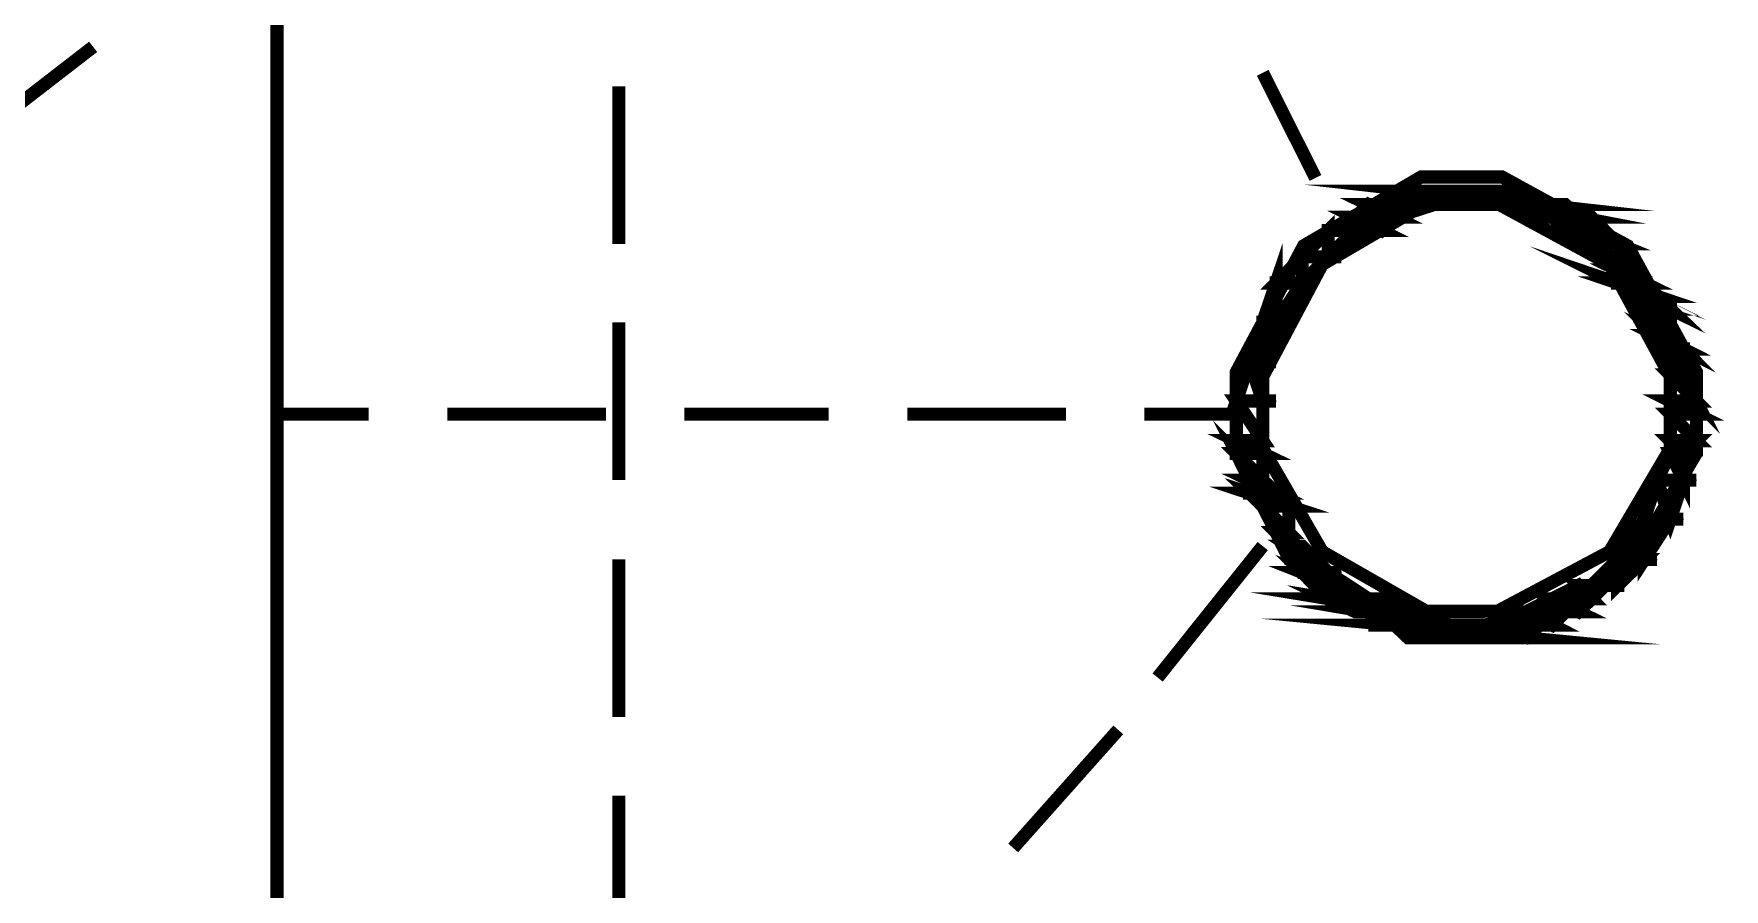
# Model space of a CAD drawing. Extents: x 219 to 1226, y 175 to 465.
# Drawn here: x 951.75 to 957.2, y 298.15 to 300.91 of the extents above; entities that cross this region are included whole.
import ezdxf

# ---------------------------------------------------------------- set-up
doc = ezdxf.new("R2010")
doc.units = 0
doc.header["$MEASUREMENT"] = 0
doc.layers.add('C00-00-00-BLACK', color=7, linetype='Continuous')
doc.layers.add('CFF-00-00', color=1, linetype='Continuous')

msp = doc.modelspace()

# ---------------------------------------------------------------- linework, layer by layer
at = {"layer": 'C00-00-00-BLACK', "const_width": 0.0423}
for points in [[(952.5354, 292.7682), (952.5354, 310.9102)], [(953.6384, 300.2282), (953.6384, 300.7372)], [(953.6384, 299.4662), (953.6384, 299.9752)], [(953.6384, 298.7022), (953.6384, 299.2102)], [(953.6384, 297.8562), (953.6384, 298.4482)]]:
    msp.add_lwpolyline(points, dxfattribs=at)
for points in [[(957.1144, 299.6792), (957.1144, 299.8152), (956.8924, 300.2222), (956.4874, 300.4442), (956.3534, 300.4442), (956.2264, 300.4442), (955.8474, 300.2222), (955.6304, 299.8152), (955.6304, 299.6792), (955.6304, 299.5532), (955.8474, 299.1772), (956.2264, 298.9592), (956.3534, 298.9592), (956.4874, 298.9592), (956.8924, 299.1772), (957.1144, 299.5532), (957.1144, 299.6792)], [(956.5214, 300.3982), (956.2254, 300.3982), (956.6074, 300.3552), (956.5214, 300.3982)], [(956.2254, 300.3982), (956.6074, 300.3552), (956.1414, 300.3552), (956.2254, 300.3982)], [(956.2684, 300.3982), (956.5214, 300.3982), (956.2254, 300.3982), (956.2684, 300.3982)], [(956.3534, 300.3982), (956.4804, 300.3982), (956.2684, 300.3982), (956.3534, 300.3982)], [(956.4804, 300.3982), (956.2684, 300.3982), (956.5214, 300.3982), (956.4804, 300.3982)], [(957.0304, 299.6792), (957.0304, 299.8002), (956.8344, 300.1622), (956.4734, 300.3582), (956.3534, 300.3582), (956.2424, 300.3582), (955.9074, 300.1622), (955.7154, 299.8002), (955.7154, 299.6792), (955.7154, 299.5682), (955.9074, 299.2352), (956.2424, 299.0432), (956.3534, 299.0432), (956.4734, 299.0432), (956.8344, 299.2352), (957.0304, 299.5682), (957.0304, 299.6792)], [(956.0564, 300.3552), (956.1414, 300.3142), (956.0144, 300.3142), (956.0564, 300.3552)], [(956.2684, 300.3552), (956.0564, 300.3552), (956.1414, 300.3142), (956.2684, 300.3552)], [(956.0984, 300.3552), (956.2684, 300.3552), (956.0564, 300.3552), (956.0984, 300.3552)], [(956.1414, 300.3552), (956.6494, 300.3552), (956.0984, 300.3552), (956.1414, 300.3552)], [(956.0984, 300.3552), (956.6494, 300.3552), (956.6914, 300.3552), (956.0984, 300.3552)], [(956.6494, 300.3552), (956.6914, 300.3552), (956.0984, 300.3552), (956.6494, 300.3552)], [(956.3954, 300.3552), (956.0984, 300.3552), (956.2684, 300.3552), (956.3954, 300.3552)], [(956.6074, 300.3552), (956.1414, 300.3552), (956.6494, 300.3552), (956.6074, 300.3552)], [(956.6914, 300.3552), (956.5214, 300.3552), (956.7344, 300.3142), (956.6914, 300.3552)], [(956.5214, 300.3552), (956.7344, 300.3142), (956.6074, 300.3142), (956.5214, 300.3552)], [(956.6494, 300.3552), (956.3954, 300.3552), (956.6914, 300.3552), (956.6494, 300.3552)], [(956.3954, 300.3552), (956.6914, 300.3552), (956.4804, 300.3552), (956.3954, 300.3552)], [(956.6914, 300.3552), (956.4804, 300.3552), (956.6914, 300.3552)], [(956.4804, 300.3552), (956.6914, 300.3552), (956.5214, 300.3552), (956.4804, 300.3552)], [(956.6494, 300.3142), (956.8604, 300.2282), (956.7344, 300.2282), (956.6494, 300.3142)], [(956.7764, 300.2282), (956.9034, 300.1442), (956.8604, 300.1442), (956.7764, 300.2282)], [(955.9264, 300.2712), (955.9264, 300.1862), (955.8424, 300.1862), (955.9264, 300.2712)], [(956.0124, 300.3142), (956.0984, 300.2712), (955.9694, 300.2712), (956.0124, 300.3142)], [(956.1414, 300.3142), (956.0124, 300.3142), (956.0984, 300.2712), (956.1414, 300.3142)], [(956.7764, 300.3142), (956.6494, 300.3142), (956.8604, 300.2282), (956.7764, 300.3142)], [(956.7344, 300.3142), (956.6074, 300.3142), (956.7764, 300.3142), (956.7344, 300.3142)], [(956.6074, 300.3142), (956.7764, 300.3142), (956.6494, 300.3142), (956.6074, 300.3142)], [(955.9694, 300.2712), (956.0124, 300.2712), (955.9264, 300.2712), (955.9694, 300.2712)], [(956.0124, 300.2712), (955.9264, 300.2712), (955.9264, 300.1862), (956.0124, 300.2712)], [(956.0984, 300.2712), (955.9694, 300.2712), (956.0124, 300.2712), (956.0984, 300.2712)], [(955.7584, 300.1022), (955.7584, 299.9752), (955.7154, 299.9752), (955.7584, 300.1022)], [(955.8424, 300.1862), (955.8424, 300.1022), (955.7584, 300.1022), (955.8424, 300.1862)], [(955.8424, 300.1862), (955.9264, 300.1862), (955.9694, 300.1862), (955.8424, 300.1862)], [(955.9264, 300.1862), (955.9694, 300.1862), (955.8424, 300.1862), (955.9264, 300.1862)], [(955.9264, 300.1862), (955.8424, 300.1862), (955.8424, 300.1022), (955.9264, 300.1862)], [(956.8604, 300.1022), (956.9874, 300.0592), (956.9464, 300.0592), (956.8604, 300.1022)], [(956.8604, 300.2282), (956.7764, 300.2282), (956.9034, 300.1442), (956.8604, 300.2282)], [(956.8604, 300.2282), (956.7344, 300.2282), (956.8604, 300.2282)], [(956.7344, 300.2282), (956.8604, 300.2282), (956.7764, 300.2282), (956.7344, 300.2282)], [(956.9034, 300.1442), (956.8604, 300.1442), (956.9464, 300.1022), (956.9034, 300.1442)], [(956.8604, 300.1442), (956.9464, 300.1022), (956.8604, 300.1022), (956.8604, 300.1442)], [(955.7154, 299.9752), (955.7154, 299.8482), (955.6724, 299.8482), (955.7154, 299.9752)], [(955.7584, 300.1022), (955.8424, 300.1022), (955.8854, 300.1022), (955.7584, 300.1022)], [(955.8424, 300.1022), (955.8854, 300.1022), (955.7584, 300.1022), (955.8424, 300.1022)], [(955.8424, 300.1022), (955.7584, 300.1022), (955.7584, 299.9752), (955.8424, 300.1022)], [(956.9464, 300.1022), (956.8604, 300.1022), (956.9874, 300.0592), (956.9464, 300.1022)], [(956.9874, 300.0592), (956.9464, 300.0592), (957.0304, 300.0182), (956.9874, 300.0592)], [(956.9464, 300.0182), (957.0304, 299.9322), (956.9874, 299.9322), (956.9464, 300.0182)], [(956.9464, 300.0592), (957.0304, 300.0182), (956.9464, 300.0182), (956.9464, 300.0592)], [(957.0304, 300.0182), (956.9464, 300.0182), (957.0304, 299.9322), (957.0304, 300.0182)], [(955.7154, 299.9752), (955.7584, 299.9752), (955.7994, 299.9752), (955.7154, 299.9752)], [(955.7584, 299.9752), (955.7994, 299.9752), (955.7154, 299.9752), (955.7584, 299.9752)], [(955.7584, 299.9752), (955.7154, 299.9752), (955.7154, 299.8482), (955.7584, 299.9752)], [(956.9874, 299.9322), (957.0724, 299.8892), (957.0304, 299.8892), (956.9874, 299.9322)], [(957.0304, 299.8892), (957.0724, 299.8052), (957.0304, 299.8052), (957.0304, 299.8892)], [(957.0304, 299.9322), (956.9874, 299.9322), (957.0724, 299.8892), (957.0304, 299.9322)], [(955.6724, 299.8482), (955.7154, 299.7212), (955.6304, 299.7212), (955.6724, 299.8482)], [(957.0724, 299.8892), (957.0304, 299.8892), (957.0724, 299.8052), (957.0724, 299.8892)], [(955.7154, 299.8482), (955.6724, 299.8482), (955.7154, 299.7212), (955.7154, 299.8482)], [(955.6724, 299.8482), (955.7154, 299.8482), (955.7584, 299.8482), (955.6724, 299.8482)], [(955.7154, 299.8482), (955.7584, 299.8482), (955.6724, 299.8482), (955.7154, 299.8482)], [(957.0724, 299.8052), (957.0304, 299.8052), (957.1144, 299.7212), (957.0724, 299.8052)], [(957.0304, 299.8052), (957.1144, 299.7212), (957.0304, 299.7212), (957.0304, 299.8052)], [(955.6304, 299.7212), (955.7154, 299.5932), (955.6304, 299.5932), (955.6304, 299.7212)], [(955.7154, 299.7212), (955.6304, 299.7212), (955.7154, 299.5932), (955.7154, 299.7212)], [(955.6304, 299.7212), (955.7154, 299.7212), (955.7584, 299.7212), (955.6304, 299.7212)], [(955.7154, 299.7212), (955.7584, 299.7212), (955.6304, 299.7212), (955.7154, 299.7212)], [(957.1144, 299.7212), (957.0304, 299.7212), (957.1144, 299.6792), (957.1144, 299.7212)], [(957.0304, 299.7212), (957.1144, 299.6792), (957.0304, 299.6792), (957.0304, 299.7212)], [(957.0304, 299.6792), (957.1144, 299.5932), (957.0304, 299.5932), (957.0304, 299.6792)], [(955.6304, 299.5522), (955.7154, 299.4662), (955.6724, 299.4662), (955.6304, 299.5522)], [(957.1144, 299.6792), (957.0304, 299.6792), (957.1144, 299.5932), (957.1144, 299.6792)], [(955.7154, 299.5932), (955.6304, 299.5932), (955.7154, 299.5522), (955.7154, 299.5932)], [(955.6304, 299.5932), (955.7154, 299.5522), (955.6304, 299.5522), (955.6304, 299.5932)], [(957.0304, 299.5522), (957.0724, 299.4662), (956.9874, 299.4662), (957.0304, 299.5522)], [(957.1144, 299.5932), (957.0304, 299.5932), (957.0724, 299.5522), (957.1144, 299.5932)], [(957.0304, 299.5932), (957.0724, 299.5522), (957.0304, 299.5522), (957.0304, 299.5932)], [(955.7154, 299.5522), (955.6304, 299.5522), (955.7154, 299.4662), (955.7154, 299.5522)], [(957.0724, 299.5522), (957.0304, 299.5522), (957.0724, 299.4662), (957.0724, 299.5522)], [(955.7154, 299.4662), (955.6724, 299.4662), (955.7584, 299.4242), (955.7154, 299.4662)], [(955.7154, 299.3822), (955.7994, 299.2972), (955.7584, 299.2972), (955.7154, 299.3822)], [(955.6724, 299.4662), (955.7584, 299.4242), (955.6724, 299.4242), (955.6724, 299.4662)], [(956.9874, 299.4662), (957.0304, 299.3402), (956.9464, 299.3402), (956.9874, 299.4662)], [(955.7584, 299.4242), (955.6724, 299.4242), (955.7994, 299.3822), (955.7584, 299.4242)], [(955.6724, 299.4242), (955.7994, 299.3822), (955.7154, 299.3822), (955.6724, 299.4242)], [(957.0724, 299.4662), (956.9874, 299.4662), (957.0304, 299.3402), (957.0724, 299.4662)], [(956.9874, 299.4662), (957.0724, 299.4662), (957.1144, 299.4662), (956.9874, 299.4662)], [(957.0724, 299.4662), (957.1144, 299.4662), (956.9874, 299.4662), (957.0724, 299.4662)], [(955.7994, 299.3822), (955.7154, 299.3822), (955.7994, 299.2972), (955.7994, 299.3822)], [(955.7584, 299.2972), (955.8424, 299.2132), (955.7994, 299.2132), (955.7584, 299.2972)], [(956.9464, 299.3402), (956.9464, 299.2102), (956.8604, 299.2102), (956.9464, 299.3402)], [(956.9464, 299.3402), (957.0304, 299.3402), (957.0724, 299.3402), (956.9464, 299.3402)], [(957.0304, 299.3402), (957.0724, 299.3402), (956.9464, 299.3402), (957.0304, 299.3402)], [(957.0304, 299.3402), (956.9464, 299.3402), (956.9464, 299.2102), (957.0304, 299.3402)], [(955.7994, 299.2972), (955.7584, 299.2972), (955.8424, 299.2132), (955.7994, 299.2972)], [(955.8424, 299.2532), (955.7994, 299.2532), (955.9264, 299.1682), (955.8424, 299.2532)], [(955.7994, 299.2532), (955.9264, 299.1682), (955.8424, 299.1682), (955.7994, 299.2532)], [(955.8424, 299.1682), (956.0564, 299.0832), (955.9264, 299.0832), (955.8424, 299.1682)], [(956.8604, 299.2102), (956.8604, 299.1262), (956.7764, 299.1262), (956.8604, 299.2102)], [(956.8604, 299.2102), (956.9464, 299.2102), (956.9874, 299.2102), (956.8604, 299.2102)], [(956.9464, 299.2102), (956.9874, 299.2102), (956.8604, 299.2102), (956.9464, 299.2102)], [(956.9464, 299.2102), (956.8604, 299.2102), (956.8604, 299.1262), (956.9464, 299.2102)], [(955.9264, 299.1682), (955.8424, 299.1682), (956.0564, 299.0832), (955.9264, 299.1682)], [(955.8424, 299.1682), (955.9264, 299.1682), (955.9694, 299.1682), (955.8424, 299.1682)], [(955.9264, 299.1682), (955.9694, 299.1682), (955.8424, 299.1682), (955.9264, 299.1682)], [(956.0564, 299.0832), (955.9294, 299.0832), (956.1844, 299.0412), (956.0564, 299.0832)], [(955.9294, 299.0832), (956.1844, 299.0412), (956.0144, 299.0412), (955.9294, 299.0832)], [(956.6494, 299.0832), (956.7344, 299.0412), (956.5644, 299.0412), (956.6494, 299.0832)], [(956.7344, 299.1262), (956.7764, 299.0832), (956.6494, 299.0832), (956.7344, 299.1262)], [(956.8184, 299.1262), (956.7344, 299.1262), (956.7764, 299.0832), (956.8184, 299.1262)], [(956.7764, 299.1262), (956.8184, 299.1262), (956.7344, 299.1262), (956.7764, 299.1262)], [(956.8604, 299.1262), (956.7764, 299.1262), (956.8184, 299.1262), (956.8604, 299.1262)], [(956.2684, 299.0412), (956.0544, 299.0412), (956.3104, 298.9982), (956.2684, 299.0412)], [(955.9264, 299.0832), (956.0954, 299.0832), (956.1384, 299.0832), (955.9264, 299.0832)], [(956.0954, 299.0832), (956.1384, 299.0832), (955.9264, 299.0832), (956.0954, 299.0832)], [(956.1844, 299.0412), (956.0144, 299.0412), (956.2684, 299.0412), (956.1844, 299.0412)], [(956.0144, 299.0412), (956.2684, 299.0412), (956.0564, 299.0412), (956.0144, 299.0412)], [(956.0544, 299.0412), (956.3104, 298.9982), (956.0954, 298.9982), (956.0544, 299.0412)], [(956.5644, 299.0412), (956.6494, 298.9982), (956.4374, 298.9982), (956.5644, 299.0412)], [(956.6914, 299.0412), (956.5644, 299.0412), (956.6494, 298.9982), (956.6914, 299.0412)], [(956.6914, 299.0412), (956.7344, 299.0412), (956.5644, 299.0412), (956.6914, 299.0412)], [(956.6914, 299.0412), (956.5644, 299.0412), (956.7344, 299.0412), (956.6914, 299.0412)], [(956.7764, 299.0832), (956.6494, 299.0832), (956.7344, 299.0412), (956.7764, 299.0832)], [(956.6074, 298.9982), (956.1414, 298.9982), (956.5644, 298.9572), (956.6074, 298.9982)], [(956.3104, 298.9982), (956.0564, 298.9982), (956.4374, 298.9982), (956.3104, 298.9982)], [(956.0564, 298.9982), (956.4374, 298.9982), (956.0984, 298.9982), (956.0564, 298.9982)], [(956.6494, 298.9982), (956.0984, 298.9982), (956.6074, 298.9982), (956.6494, 298.9982)], [(956.0984, 298.9982), (956.6074, 298.9982), (956.1414, 298.9982), (956.0984, 298.9982)], [(956.1414, 298.9982), (956.5644, 298.9572), (956.1844, 298.9572), (956.1414, 298.9982)], [(956.4374, 298.9572), (956.3104, 298.9572), (956.1844, 298.9572), (956.4374, 298.9572)], [(956.1844, 298.9572), (956.5644, 298.9572), (956.4374, 298.9572), (956.1844, 298.9572)], [(956.4374, 298.9572), (956.4804, 298.9572), (956.3104, 298.9572), (956.4374, 298.9572)]]:
    msp.add_lwpolyline(points, close=True, dxfattribs=at)
at = {"layer": 'C00-00-00-BLACK'}
for points in [[(956.2254, 300.3982), (956.6074, 300.3552), (956.1414, 300.3552), (956.2254, 300.3982)], [(956.2684, 300.3982), (956.5214, 300.3982), (956.2254, 300.3982), (956.2684, 300.3982)], [(956.5214, 300.3982), (956.2254, 300.3982), (956.6074, 300.3552), (956.5214, 300.3982)], [(956.3534, 300.3982), (956.4804, 300.3982), (956.2684, 300.3982), (956.3534, 300.3982)], [(956.4804, 300.3982), (956.2684, 300.3982), (956.5214, 300.3982), (956.4804, 300.3982)], [(956.0124, 300.3142), (956.0984, 300.2712), (955.9694, 300.2712), (956.0124, 300.3142)], [(956.1414, 300.3142), (956.0124, 300.3142), (956.0984, 300.2712), (956.1414, 300.3142)], [(956.0564, 300.3552), (956.1414, 300.3142), (956.0144, 300.3142), (956.0564, 300.3552)], [(956.0984, 300.3552), (956.2684, 300.3552), (956.0564, 300.3552), (956.0984, 300.3552)], [(956.2684, 300.3552), (956.0564, 300.3552), (956.1414, 300.3142), (956.2684, 300.3552)], [(956.1414, 300.3552), (956.6494, 300.3552), (956.0984, 300.3552), (956.1414, 300.3552)], [(956.0984, 300.3552), (956.6494, 300.3552), (956.6914, 300.3552), (956.0984, 300.3552)], [(956.6494, 300.3552), (956.6914, 300.3552), (956.0984, 300.3552), (956.6494, 300.3552)], [(956.3954, 300.3552), (956.0984, 300.3552), (956.2684, 300.3552), (956.3954, 300.3552)], [(956.6074, 300.3552), (956.1414, 300.3552), (956.6494, 300.3552), (956.6074, 300.3552)], [(956.6494, 300.3552), (956.3954, 300.3552), (956.6914, 300.3552), (956.6494, 300.3552)], [(956.3954, 300.3552), (956.6914, 300.3552), (956.4804, 300.3552), (956.3954, 300.3552)], [(956.6914, 300.3552), (956.4804, 300.3552), (956.6914, 300.3552)], [(956.4804, 300.3552), (956.6914, 300.3552), (956.5214, 300.3552), (956.4804, 300.3552)], [(956.6914, 300.3552), (956.5214, 300.3552), (956.7344, 300.3142), (956.6914, 300.3552)], [(956.5214, 300.3552), (956.7344, 300.3142), (956.6074, 300.3142), (956.5214, 300.3552)], [(956.7344, 300.3142), (956.6074, 300.3142), (956.7764, 300.3142), (956.7344, 300.3142)], [(956.6074, 300.3142), (956.7764, 300.3142), (956.6494, 300.3142), (956.6074, 300.3142)], [(956.7764, 300.3142), (956.6494, 300.3142), (956.8604, 300.2282), (956.7764, 300.3142)], [(956.6494, 300.3142), (956.8604, 300.2282), (956.7344, 300.2282), (956.6494, 300.3142)], [(955.9264, 300.2712), (955.9264, 300.1862), (955.8424, 300.1862), (955.9264, 300.2712)], [(955.9694, 300.2712), (956.0124, 300.2712), (955.9264, 300.2712), (955.9694, 300.2712)], [(956.0124, 300.2712), (955.9264, 300.2712), (955.9264, 300.1862), (956.0124, 300.2712)], [(956.0984, 300.2712), (955.9694, 300.2712), (956.0124, 300.2712), (956.0984, 300.2712)], [(956.8604, 300.2282), (956.7344, 300.2282), (956.8604, 300.2282)], [(956.7344, 300.2282), (956.8604, 300.2282), (956.7764, 300.2282), (956.7344, 300.2282)], [(956.8604, 300.2282), (956.7764, 300.2282), (956.9034, 300.1442), (956.8604, 300.2282)], [(956.7764, 300.2282), (956.9034, 300.1442), (956.8604, 300.1442), (956.7764, 300.2282)], [(955.8424, 300.1862), (955.8424, 300.1022), (955.7584, 300.1022), (955.8424, 300.1862)], [(955.8424, 300.1862), (955.9264, 300.1862), (955.9694, 300.1862), (955.8424, 300.1862)], [(955.9264, 300.1862), (955.9694, 300.1862), (955.8424, 300.1862), (955.9264, 300.1862)], [(955.9264, 300.1862), (955.8424, 300.1862), (955.8424, 300.1022), (955.9264, 300.1862)], [(956.9034, 300.1442), (956.8604, 300.1442), (956.9464, 300.1022), (956.9034, 300.1442)], [(956.8604, 300.1442), (956.9464, 300.1022), (956.8604, 300.1022), (956.8604, 300.1442)], [(955.7584, 300.1022), (955.7584, 299.9752), (955.7154, 299.9752), (955.7584, 300.1022)], [(955.7584, 300.1022), (955.8424, 300.1022), (955.8854, 300.1022), (955.7584, 300.1022)], [(955.8424, 300.1022), (955.8854, 300.1022), (955.7584, 300.1022), (955.8424, 300.1022)], [(955.8424, 300.1022), (955.7584, 300.1022), (955.7584, 299.9752), (955.8424, 300.1022)], [(956.9464, 300.1022), (956.8604, 300.1022), (956.9874, 300.0592), (956.9464, 300.1022)], [(956.8604, 300.1022), (956.9874, 300.0592), (956.9464, 300.0592), (956.8604, 300.1022)], [(956.9874, 300.0592), (956.9464, 300.0592), (957.0304, 300.0182), (956.9874, 300.0592)], [(956.9464, 300.0592), (957.0304, 300.0182), (956.9464, 300.0182), (956.9464, 300.0592)], [(957.0304, 300.0182), (956.9464, 300.0182), (957.0304, 299.9322), (957.0304, 300.0182)], [(956.9464, 300.0182), (957.0304, 299.9322), (956.9874, 299.9322), (956.9464, 300.0182)], [(955.7154, 299.9752), (955.7154, 299.8482), (955.6724, 299.8482), (955.7154, 299.9752)], [(955.7154, 299.9752), (955.7584, 299.9752), (955.7994, 299.9752), (955.7154, 299.9752)], [(955.7584, 299.9752), (955.7994, 299.9752), (955.7154, 299.9752), (955.7584, 299.9752)], [(955.7584, 299.9752), (955.7154, 299.9752), (955.7154, 299.8482), (955.7584, 299.9752)], [(957.0304, 299.9322), (956.9874, 299.9322), (957.0724, 299.8892), (957.0304, 299.9322)], [(956.9874, 299.9322), (957.0724, 299.8892), (957.0304, 299.8892), (956.9874, 299.9322)], [(957.0724, 299.8892), (957.0304, 299.8892), (957.0724, 299.8052), (957.0724, 299.8892)], [(957.0304, 299.8892), (957.0724, 299.8052), (957.0304, 299.8052), (957.0304, 299.8892)], [(955.6724, 299.8482), (955.7154, 299.7212), (955.6304, 299.7212), (955.6724, 299.8482)], [(955.6724, 299.8482), (955.7154, 299.8482), (955.7584, 299.8482), (955.6724, 299.8482)], [(955.7154, 299.8482), (955.7584, 299.8482), (955.6724, 299.8482), (955.7154, 299.8482)], [(955.7154, 299.8482), (955.6724, 299.8482), (955.7154, 299.7212), (955.7154, 299.8482)], [(957.0724, 299.8052), (957.0304, 299.8052), (957.1144, 299.7212), (957.0724, 299.8052)], [(957.0304, 299.8052), (957.1144, 299.7212), (957.0304, 299.7212), (957.0304, 299.8052)], [(955.6304, 299.7212), (955.7154, 299.7212), (955.7584, 299.7212), (955.6304, 299.7212)], [(955.7154, 299.7212), (955.7584, 299.7212), (955.6304, 299.7212), (955.7154, 299.7212)], [(955.7154, 299.7212), (955.6304, 299.7212), (955.7154, 299.5932), (955.7154, 299.7212)], [(955.6304, 299.7212), (955.7154, 299.5932), (955.6304, 299.5932), (955.6304, 299.7212)], [(957.1144, 299.7212), (957.0304, 299.7212), (957.1144, 299.6792), (957.1144, 299.7212)], [(957.0304, 299.7212), (957.1144, 299.6792), (957.0304, 299.6792), (957.0304, 299.7212)], [(957.1144, 299.6792), (957.0304, 299.6792), (957.1144, 299.5932), (957.1144, 299.6792)], [(957.0304, 299.6792), (957.1144, 299.5932), (957.0304, 299.5932), (957.0304, 299.6792)], [(955.7154, 299.5932), (955.6304, 299.5932), (955.7154, 299.5522), (955.7154, 299.5932)], [(955.6304, 299.5932), (955.7154, 299.5522), (955.6304, 299.5522), (955.6304, 299.5932)], [(955.7154, 299.5522), (955.6304, 299.5522), (955.7154, 299.4662), (955.7154, 299.5522)], [(955.6304, 299.5522), (955.7154, 299.4662), (955.6724, 299.4662), (955.6304, 299.5522)], [(957.0304, 299.5522), (957.0724, 299.4662), (956.9874, 299.4662), (957.0304, 299.5522)], [(957.1144, 299.5932), (957.0304, 299.5932), (957.0724, 299.5522), (957.1144, 299.5932)], [(957.0304, 299.5932), (957.0724, 299.5522), (957.0304, 299.5522), (957.0304, 299.5932)], [(957.0724, 299.5522), (957.0304, 299.5522), (957.0724, 299.4662), (957.0724, 299.5522)], [(955.7154, 299.4662), (955.6724, 299.4662), (955.7584, 299.4242), (955.7154, 299.4662)], [(955.6724, 299.4662), (955.7584, 299.4242), (955.6724, 299.4242), (955.6724, 299.4662)], [(956.9874, 299.4662), (957.0304, 299.3402), (956.9464, 299.3402), (956.9874, 299.4662)], [(956.9874, 299.4662), (957.0724, 299.4662), (957.1144, 299.4662), (956.9874, 299.4662)], [(957.0724, 299.4662), (957.1144, 299.4662), (956.9874, 299.4662), (957.0724, 299.4662)], [(957.0724, 299.4662), (956.9874, 299.4662), (957.0304, 299.3402), (957.0724, 299.4662)], [(955.7584, 299.4242), (955.6724, 299.4242), (955.7994, 299.3822), (955.7584, 299.4242)], [(955.6724, 299.4242), (955.7994, 299.3822), (955.7154, 299.3822), (955.6724, 299.4242)], [(955.7994, 299.3822), (955.7154, 299.3822), (955.7994, 299.2972), (955.7994, 299.3822)], [(955.7154, 299.3822), (955.7994, 299.2972), (955.7584, 299.2972), (955.7154, 299.3822)], [(956.9464, 299.3402), (956.9464, 299.2102), (956.8604, 299.2102), (956.9464, 299.3402)], [(956.9464, 299.3402), (957.0304, 299.3402), (957.0724, 299.3402), (956.9464, 299.3402)], [(957.0304, 299.3402), (957.0724, 299.3402), (956.9464, 299.3402), (957.0304, 299.3402)], [(957.0304, 299.3402), (956.9464, 299.3402), (956.9464, 299.2102), (957.0304, 299.3402)], [(955.7994, 299.2972), (955.7584, 299.2972), (955.8424, 299.2132), (955.7994, 299.2972)], [(955.7584, 299.2972), (955.8424, 299.2132), (955.7994, 299.2132), (955.7584, 299.2972)], [(955.8424, 299.2532), (955.7994, 299.2532), (955.9264, 299.1682), (955.8424, 299.2532)], [(955.7994, 299.2532), (955.9264, 299.1682), (955.8424, 299.1682), (955.7994, 299.2532)], [(955.8424, 299.1682), (955.9264, 299.1682), (955.9694, 299.1682), (955.8424, 299.1682)], [(955.9264, 299.1682), (955.9694, 299.1682), (955.8424, 299.1682), (955.9264, 299.1682)], [(955.9264, 299.1682), (955.8424, 299.1682), (956.0564, 299.0832), (955.9264, 299.1682)], [(955.8424, 299.1682), (956.0564, 299.0832), (955.9264, 299.0832), (955.8424, 299.1682)], [(956.8604, 299.2102), (956.8604, 299.1262), (956.7764, 299.1262), (956.8604, 299.2102)], [(956.8604, 299.2102), (956.9464, 299.2102), (956.9874, 299.2102), (956.8604, 299.2102)], [(956.9464, 299.2102), (956.9874, 299.2102), (956.8604, 299.2102), (956.9464, 299.2102)], [(956.9464, 299.2102), (956.8604, 299.2102), (956.8604, 299.1262), (956.9464, 299.2102)], [(956.7344, 299.1262), (956.7764, 299.0832), (956.6494, 299.0832), (956.7344, 299.1262)], [(956.7764, 299.1262), (956.8184, 299.1262), (956.7344, 299.1262), (956.7764, 299.1262)], [(956.8184, 299.1262), (956.7344, 299.1262), (956.7764, 299.0832), (956.8184, 299.1262)], [(956.8604, 299.1262), (956.7764, 299.1262), (956.8184, 299.1262), (956.8604, 299.1262)], [(955.9264, 299.0832), (956.0954, 299.0832), (956.1384, 299.0832), (955.9264, 299.0832)], [(956.0954, 299.0832), (956.1384, 299.0832), (955.9264, 299.0832), (956.0954, 299.0832)], [(956.0564, 299.0832), (955.9294, 299.0832), (956.1844, 299.0412), (956.0564, 299.0832)], [(955.9294, 299.0832), (956.1844, 299.0412), (956.0144, 299.0412), (955.9294, 299.0832)], [(956.6494, 299.0832), (956.7344, 299.0412), (956.5644, 299.0412), (956.6494, 299.0832)], [(956.7764, 299.0832), (956.6494, 299.0832), (956.7344, 299.0412), (956.7764, 299.0832)], [(956.1844, 299.0412), (956.0144, 299.0412), (956.2684, 299.0412), (956.1844, 299.0412)], [(956.0144, 299.0412), (956.2684, 299.0412), (956.0564, 299.0412), (956.0144, 299.0412)], [(956.2684, 299.0412), (956.0544, 299.0412), (956.3104, 298.9982), (956.2684, 299.0412)], [(956.0544, 299.0412), (956.3104, 298.9982), (956.0954, 298.9982), (956.0544, 299.0412)], [(956.3104, 298.9982), (956.0564, 298.9982), (956.4374, 298.9982), (956.3104, 298.9982)], [(956.0564, 298.9982), (956.4374, 298.9982), (956.0984, 298.9982), (956.0564, 298.9982)], [(956.6494, 298.9982), (956.0984, 298.9982), (956.6074, 298.9982), (956.6494, 298.9982)], [(956.0984, 298.9982), (956.6074, 298.9982), (956.1414, 298.9982), (956.0984, 298.9982)], [(956.6074, 298.9982), (956.1414, 298.9982), (956.5644, 298.9572), (956.6074, 298.9982)], [(956.1414, 298.9982), (956.5644, 298.9572), (956.1844, 298.9572), (956.1414, 298.9982)], [(956.5644, 299.0412), (956.6494, 298.9982), (956.4374, 298.9982), (956.5644, 299.0412)], [(956.6914, 299.0412), (956.7344, 299.0412), (956.5644, 299.0412), (956.6914, 299.0412)], [(956.6914, 299.0412), (956.5644, 299.0412), (956.7344, 299.0412), (956.6914, 299.0412)], [(956.6914, 299.0412), (956.5644, 299.0412), (956.6494, 298.9982), (956.6914, 299.0412)], [(956.4374, 298.9572), (956.3104, 298.9572), (956.1844, 298.9572), (956.4374, 298.9572)], [(956.1844, 298.9572), (956.5644, 298.9572), (956.4374, 298.9572), (956.1844, 298.9572)], [(956.4374, 298.9572), (956.4804, 298.9572), (956.3104, 298.9572), (956.4374, 298.9572)]]:
    msp.add_lwpolyline(points, close=True, dxfattribs=at)
at = {"layer": 'CFF-00-00', "const_width": 0.0423}
for points in [[(951.5584, 300.5672), (951.9424, 300.8642)], [(955.7154, 300.7802), (955.8854, 300.4412)], [(952.5354, 299.6792), (952.8314, 299.6792)], [(953.0854, 299.6792), (953.5964, 299.6792)], [(953.8494, 299.6792), (954.3154, 299.6792)], [(954.5694, 299.6792), (955.0804, 299.6792)], [(955.3334, 299.6792), (955.6304, 299.6792)], [(955.3764, 298.8292), (955.7154, 299.2532)], [(954.9104, 298.2792), (955.2494, 298.6602)]]:
    msp.add_lwpolyline(points, dxfattribs=at)

doc.saveas('drawing.dxf')
